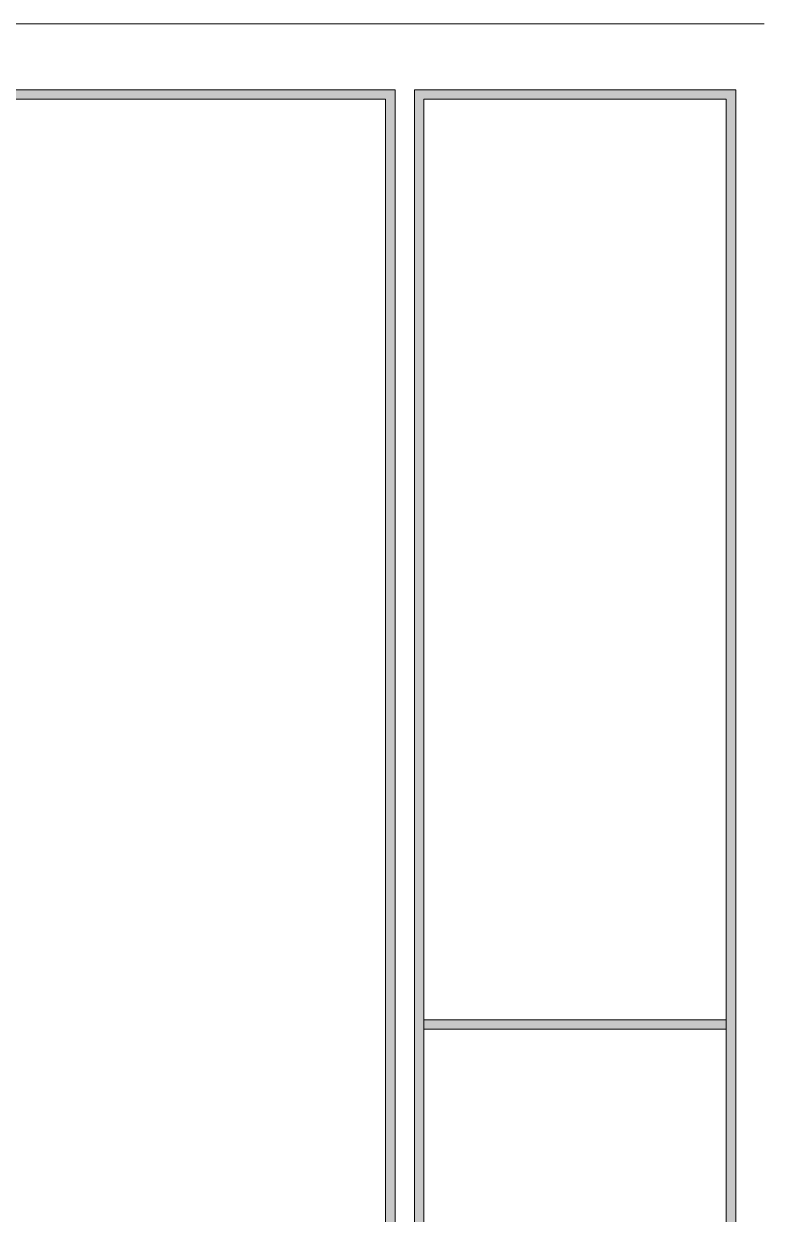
# Model space of a CAD drawing. Extents: x -1337 to 5791, y -3809 to 1769.
# Drawn here: x 1425 to 2119, y 605 to 1722 of the extents above; entities that cross this region are included whole.
import ezdxf

# ---------------------------------------------------------------- set-up
doc = ezdxf.new("R2010")
doc.units = 0
doc.header["$MEASUREMENT"] = 0
doc.layers.get('0').update_dxf_attribs({"lineweight": 0})
doc.layers.add('G-ANNO-TTLB', color=7, linetype='Continuous', lineweight=0)
doc.layers.add('G-ANNO-TTLB_1', color=7, linetype='Continuous', lineweight=0)

msp = doc.modelspace()

# ---------------------------------------------------------------- hatches: boundary and pattern name
at = {"layer": 'G-ANNO-TTLB', "true_color": 0xff00ff, "transparency": 33554687}
h = msp.add_hatch(color=6, dxfattribs=at)
edge = h.paths.add_edge_path()
edge.add_spline(control_points=[(1773, -796.5), (1773, -796.5), (-1156.5, -796.5), (-1156.5, -796.5), (-1156.5, -796.5), (-1156.5, 1660.5), (-1156.5, 1660.5), (-1156.5, 1660.5), (1773, 1660.5), (1773, 1660.5), (1773, 1660.5), (1773, -796.5), (1773, -796.5)], knot_values=[0, 0, 0, 0, 1, 1, 1, 2, 2, 2, 3, 3, 3, 4, 4, 4, 4], degree=3, periodic=0)
edge = h.paths.add_edge_path()
edge.add_spline(control_points=[(-1147.5, 1651.5), (-1147.5, 1651.5), (-1147.5, -787.5), (-1147.5, -787.5), (-1147.5, -787.5), (1764, -787.5), (1764, -787.5), (1764, -787.5), (1764, 1651.5), (1764, 1651.5), (1764, 1651.5), (-1147.5, 1651.5), (-1147.5, 1651.5)], knot_values=[0, 0, 0, 0, 1, 1, 1, 2, 2, 2, 3, 3, 3, 4, 4, 4, 4], degree=3, periodic=0)
edge.add_line((-1147.5, 1651.5), (-1147.5, 1651.5))
h = msp.add_hatch(color=6, dxfattribs=at)
edge = h.paths.add_edge_path()
edge.add_spline(control_points=[(2092.5, 1660.5), (2092.5, 1660.5), (2092.5, -796.5), (2092.5, -796.5), (2092.5, -796.5), (1791, -796.5), (1791, -796.5), (1791, -796.5), (1791, 1660.5), (1791, 1660.5), (1791, 1660.5), (2092.5, 1660.5), (2092.5, 1660.5)], knot_values=[0, 0, 0, 0, 1, 1, 1, 2, 2, 2, 3, 3, 3, 4, 4, 4, 4], degree=3, periodic=0)
edge = h.paths.add_edge_path()
edge.add_spline(control_points=[(2083.5, 1651.5), (2083.5, 1651.5), (1800, 1651.5), (1800, 1651.5), (1800, 1651.5), (1800, -787.5), (1800, -787.5), (1800, -787.5), (2083.5, -787.5), (2083.5, -787.5), (2083.5, -787.5), (2083.5, 1651.5), (2083.5, 1651.5)], knot_values=[0, 0, 0, 0, 1, 1, 1, 2, 2, 2, 3, 3, 3, 4, 4, 4, 4], degree=3, periodic=0)
edge.add_line((2083.5, 1651.5), (2083.5, 1651.5))
msp.add_hatch(color=6, dxfattribs=at).paths.add_polyline_path([(2083.5, 778.7), (1800, 778.7), (1800, 787.7), (2083.5, 787.7)])

# ---------------------------------------------------------------- linework, layer by layer
at = {"color": 18, "lineweight": 0, "true_color": 0x000000}
msp.add_lwpolyline([(-1147.5, -787.5), (-1147.5, 1651.5), (1764, 1651.5), (1764, -787.5)], close=True, dxfattribs=at)
at = {"layer": 'G-ANNO-TTLB', "color": 6, "lineweight": 9, "true_color": 0xff00ff}
for p, q in [((1773, 1660.5), (-1156.5, 1660.5)), ((1773, -796.5), (1773, 1660.5)), ((2092.5, 1660.5), (1791, 1660.5)), ((1791, 1660.5), (1791, -796.5)), ((2092.5, -796.5), (2092.5, 1660.5)), ((1764, 1651.5), (-1147.5, 1651.5)), ((-1147.5, 1651.5), (1764, 1651.5)), ((1764, -787.5), (1764, 1651.5)), ((1764, 1651.5), (1764, -787.5)), ((1800, -787.5), (1800, 1651.5)), ((1800, 1651.5), (2083.5, 1651.5)), ((2083.5, 1651.5), (2083.5, -787.5)), ((1800, 787.7), (1800, 778.7)), ((2083.5, 778.7), (2083.5, 787.7)), ((1800, 778.7), (2083.5, 778.7))]:
    msp.add_line(p, q, dxfattribs=at)
at = {"layer": 'G-ANNO-TTLB'}
msp.add_lwpolyline([(2083.5, 778.7), (1800, 778.7), (1800, 787.7), (2083.5, 787.7)], close=True, dxfattribs=at)
for points in [[(1773, -796.5), (1773, -796.5), (-1156.5, -796.5), (-1156.5, -796.5), (-1156.5, -796.5), (-1156.5, 1660.5), (-1156.5, 1660.5), (-1156.5, 1660.5), (1773, 1660.5), (1773, 1660.5), (1773, 1660.5), (1773, -796.5), (1773, -796.5)], [(2092.5, 1660.5), (2092.5, 1660.5), (2092.5, -796.5), (2092.5, -796.5), (2092.5, -796.5), (1791, -796.5), (1791, -796.5), (1791, -796.5), (1791, 1660.5), (1791, 1660.5), (1791, 1660.5), (2092.5, 1660.5), (2092.5, 1660.5)], [(-1147.5, 1651.5), (-1147.5, 1651.5), (-1147.5, -787.5), (-1147.5, -787.5), (-1147.5, -787.5), (1764, -787.5), (1764, -787.5), (1764, -787.5), (1764, 1651.5), (1764, 1651.5), (1764, 1651.5), (-1147.5, 1651.5), (-1147.5, 1651.5)], [(2083.5, 1651.5), (2083.5, 1651.5), (1800, 1651.5), (1800, 1651.5), (1800, 1651.5), (1800, -787.5), (1800, -787.5), (1800, -787.5), (2083.5, -787.5), (2083.5, -787.5), (2083.5, -787.5), (2083.5, 1651.5), (2083.5, 1651.5)]]:
    msp.add_open_spline(points, degree=3, knots=[0, 0, 0, 0, 1, 1, 1, 2, 2, 2, 3, 3, 3, 4, 4, 4, 4], dxfattribs=at)
at = {"layer": 'G-ANNO-TTLB_1', "color": 6, "lineweight": 9, "true_color": 0xff00ff}
msp.add_line((2119.2, 1722.4), (-1336.8, 1722.4), dxfattribs=at)

doc.saveas('drawing.dxf')
